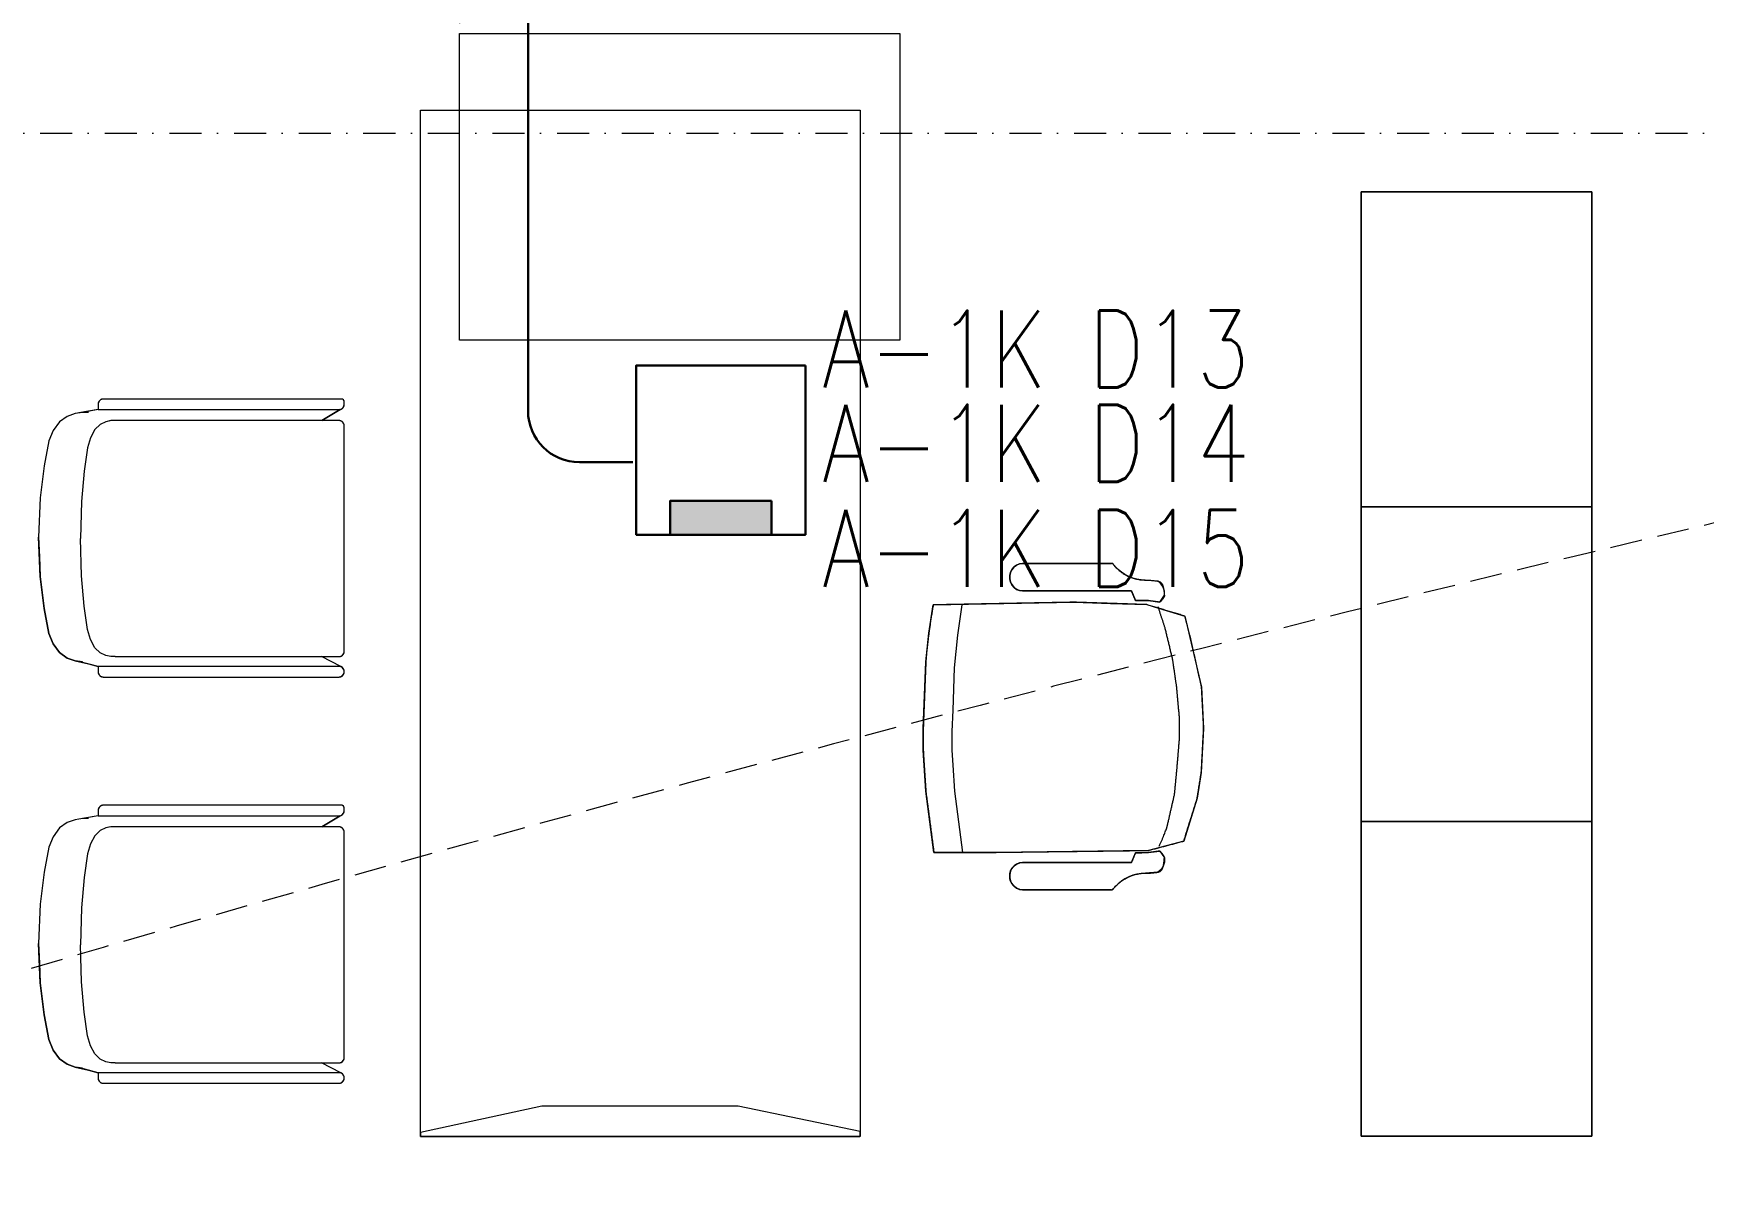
# Model space of a CAD drawing. Extents: x -2050 to 29725, y -1777 to 6820.
# Drawn here: x 8905.2 to 9230.9, y 1780.3 to 2004.4 of the extents above; entities that cross this region are included whole.
import ezdxf

# ---------------------------------------------------------------- set-up
doc = ezdxf.new("R2010")
doc.units = 0
doc.header["$LTSCALE"] = 25
doc.header["$MEASUREMENT"] = 0
for name, pattern in [('DASHDOT2', [0.5, 0.25, -0.125, 0, -0.125]), ('DOT2', [0.125, 0, -0.125]), ('HIDDEN', [0.375, 0.25, -0.125])]:
    doc.linetypes.add(name, pattern=pattern)
doc.layers.get('0').update_dxf_attribs({"color": 9, "lineweight": 9})
for name, color, linetype, lineweight in [('05', 9, 'Continuous', 9), ('20', 9, 'DOT2', 9), ('24', 9, 'DASHDOT2', 9), ('40', 9, 'Continuous', 9), ('DATA YER', 30, 'Continuous', 30), ('E-DÖŞEME (ŞAP İÇİ) PRİZ KUTUSU', 7, 'Continuous', 30), ('E-YAZI', 7, 'Continuous', 30)]:
    doc.layers.add(name, color=color, linetype=linetype, lineweight=lineweight)
doc.styles.add('E-YAZI', font='txttw.shx')

# ---------------------------------------------------------------- blocks, each defined once
blk = doc.blocks.new('Group-41-1')
for p, q in [((384804.5645, 69162.035), (384804.5645, 69161.585)), ((384805.1779, 69162.035), (384804.5645, 69162.035)), ((384805.1779, 69161.585), (384805.1779, 69162.035)), ((384804.5645, 69161.585), (384805.1779, 69161.585))]:
    blk.add_line(p, q)
at = {"flags": 128}
blk.add_lwpolyline([(384804.5645, 69162.035), (384805.1779, 69162.035), (384805.1779, 69161.585), (384804.5645, 69161.585)], close=True, dxfattribs=at)
blk = doc.blocks.new('Group-42-1')
at = {"layer": '05', "color": 7}
for p in [(-1.2267, 0), (-0.6133, 0), (0, 0)]:
    blk.add_blockref('Group-41-1', p, dxfattribs=at)
blk = doc.blocks.new('Group-32-1')
for p, q in [((384804.5516, 69159.371), (384804.573, 69159.3356)), ((384804.5731, 69159.3699), (384804.573, 69159.3694)), ((384804.573, 69159.3694), (384804.573, 69159.3689)), ((384804.573, 69159.3689), (384804.573, 69158.9239)), ((384804.5732, 69159.3709), (384804.5731, 69159.3704)), ((384804.5731, 69159.3704), (384804.5731, 69159.3699)), ((384804.5733, 69159.3713), (384804.5732, 69159.3709)), ((384804.5735, 69159.3718), (384804.5733, 69159.3713)), ((384804.5736, 69159.3723), (384804.5735, 69159.3718)), ((384804.5738, 69159.3727), (384804.5736, 69159.3723)), ((384804.574, 69159.3732), (384804.5738, 69159.3727)), ((384804.5742, 69159.3736), (384804.574, 69159.3732)), ((384804.5745, 69159.374), (384804.5742, 69159.3736)), ((384804.5747, 69159.3745), (384804.5745, 69159.374)), ((384804.575, 69159.3749), (384804.5747, 69159.3745)), ((384804.5753, 69159.3752), (384804.575, 69159.3749)), ((384804.5756, 69159.3756), (384804.5753, 69159.3752)), ((384804.576, 69159.376), (384804.5756, 69159.3756)), ((384804.5763, 69159.3763), (384804.576, 69159.376)), ((384804.5767, 69159.3766), (384804.5763, 69159.3763)), ((384804.5771, 69159.3769), (384804.5767, 69159.3766)), ((384804.5775, 69159.3772), (384804.5771, 69159.3769)), ((384804.5779, 69159.3775), (384804.5775, 69159.3772)), ((384804.5783, 69159.3777), (384804.5779, 69159.3775)), ((384804.5788, 69159.3779), (384804.5783, 69159.3777)), ((384804.5792, 69159.3781), (384804.5788, 69159.3779)), ((384804.5797, 69159.3783), (384804.5792, 69159.3781)), ((384804.5801, 69159.3785), (384804.5797, 69159.3783)), ((384804.5806, 69159.3786), (384804.5801, 69159.3785)), ((384804.5811, 69159.3787), (384804.5806, 69159.3786)), ((384804.5816, 69159.3788), (384804.5811, 69159.3787)), ((384804.5821, 69159.3789), (384804.5816, 69159.3788)), ((384804.5825, 69159.3789), (384804.5821, 69159.3789)), ((384804.583, 69159.3789), (384804.5825, 69159.3789)), ((384805.023, 69159.3789), (384804.583, 69159.3789)), ((384805.0235, 69159.3789), (384805.023, 69159.3789)), ((384805.024, 69159.3789), (384805.0235, 69159.3789)), ((384805.0245, 69159.3788), (384805.024, 69159.3789)), ((384805.0249, 69159.3787), (384805.0245, 69159.3788)), ((384805.0254, 69159.3786), (384805.0249, 69159.3787)), ((384805.0259, 69159.3785), (384805.0254, 69159.3786)), ((384805.0264, 69159.3783), (384805.0259, 69159.3785)), ((384805.0268, 69159.3781), (384805.0264, 69159.3783)), ((384805.0273, 69159.3779), (384805.0268, 69159.3781)), ((384805.0277, 69159.3777), (384805.0273, 69159.3779)), ((384805.0281, 69159.3775), (384805.0277, 69159.3777)), ((384805.0285, 69159.3772), (384805.0281, 69159.3775)), ((384805.029, 69159.3769), (384805.0285, 69159.3772)), ((384805.0293, 69159.3766), (384805.029, 69159.3769)), ((384805.0297, 69159.3763), (384805.0293, 69159.3766)), ((384805.0301, 69159.376), (384805.0297, 69159.3763)), ((384805.0304, 69159.3756), (384805.0301, 69159.376)), ((384805.0307, 69159.3752), (384805.0304, 69159.3756)), ((384805.031, 69159.3749), (384805.0307, 69159.3752)), ((384805.0313, 69159.3745), (384805.031, 69159.3749)), ((384805.0316, 69159.374), (384805.0313, 69159.3745)), ((384805.0318, 69159.3736), (384805.0316, 69159.374)), ((384805.032, 69159.3732), (384805.0318, 69159.3736)), ((384805.0322, 69159.3727), (384805.032, 69159.3732)), ((384805.0324, 69159.3723), (384805.0322, 69159.3727)), ((384805.0326, 69159.3718), (384805.0324, 69159.3723)), ((384805.0327, 69159.3713), (384805.0326, 69159.3718)), ((384805.0328, 69159.3709), (384805.0327, 69159.3713)), ((384805.0329, 69159.3704), (384805.0328, 69159.3709)), ((384805.0329, 69159.3699), (384805.0329, 69159.3704)), ((384805.033, 69159.3694), (384805.0329, 69159.3699)), ((384805.0521, 69159.3725), (384805.033, 69159.3345)), ((384805.033, 69159.3689), (384805.033, 69159.3694)), ((384805.033, 69158.9322), (384805.033, 69159.3689)), ((384805.033, 69158.9322), (384805.033, 69158.9322)), ((384804.5516, 69158.8992), (384804.558, 69158.8616)), ((384805.0524, 69158.8992), (384805.0423, 69158.8616))]:
    blk.add_line(p, q)
at = {"flags": 128}
for points in [[(384804.5309, 69158.9092), (384804.5309, 69158.9087), (384804.531, 69158.9082), (384804.531, 69158.9077), (384804.5311, 69158.9072), (384804.5312, 69158.9068), (384804.5314, 69158.9063), (384804.5315, 69158.9058), (384804.5317, 69158.9054), (384804.5319, 69158.9049), (384804.5321, 69158.9045), (384804.5324, 69158.904), (384804.5326, 69158.9036), (384804.5329, 69158.9032), (384804.5332, 69158.9028), (384804.5335, 69158.9025), (384804.5339, 69158.9021), (384804.5342, 69158.9018), (384804.5346, 69158.9015), (384804.535, 69158.9012), (384804.5354, 69158.9009), (384804.5358, 69158.9006), (384804.5362, 69158.9004), (384804.5367, 69158.9001), (384804.5371, 69158.8999), (384804.5376, 69158.8998), (384804.538, 69158.8996), (384804.5385, 69158.8995), (384804.539, 69158.8994), (384804.5395, 69158.8993), (384804.54, 69158.8992), (384804.5404, 69158.8992), (384804.5409, 69158.8992), (384804.5516, 69158.8992), (384804.5516, 69159.3689), (384804.5516, 69159.3694), (384804.5516, 69159.3699), (384804.5515, 69159.3704), (384804.5515, 69159.3709), (384804.5513, 69159.3713), (384804.5512, 69159.3718), (384804.5511, 69159.3723), (384804.5509, 69159.3727), (384804.5507, 69159.3732), (384804.5505, 69159.3736), (384804.5502, 69159.374), (384804.55, 69159.3745), (384804.5497, 69159.3749), (384804.5494, 69159.3752), (384804.5491, 69159.3756), (384804.5487, 69159.376), (384804.5484, 69159.3763), (384804.548, 69159.3766), (384804.5476, 69159.3769), (384804.5472, 69159.3772), (384804.5468, 69159.3775), (384804.5464, 69159.3777), (384804.5459, 69159.3779), (384804.5455, 69159.3781), (384804.545, 69159.3783), (384804.5445, 69159.3785), (384804.5441, 69159.3786), (384804.5436, 69159.3787), (384804.5431, 69159.3788), (384804.5426, 69159.3789), (384804.5421, 69159.3789), (384804.5416, 69159.3789), (384804.5359, 69159.3789), (384804.5357, 69159.3789), (384804.5354, 69159.3789), (384804.5352, 69159.3788), (384804.535, 69159.3788), (384804.5347, 69159.3788), (384804.5345, 69159.3787), (384804.5343, 69159.3786), (384804.534, 69159.3785), (384804.5338, 69159.3784), (384804.5336, 69159.3783), (384804.5334, 69159.3782), (384804.5332, 69159.3781), (384804.533, 69159.3779), (384804.5328, 69159.3778), (384804.5326, 69159.3776), (384804.5324, 69159.3774), (384804.5322, 69159.3773), (384804.5321, 69159.3771), (384804.5319, 69159.3769), (384804.5318, 69159.3767), (384804.5316, 69159.3765), (384804.5315, 69159.3763), (384804.5314, 69159.376), (384804.5313, 69159.3758), (384804.5312, 69159.3756), (384804.5312, 69159.3754), (384804.5311, 69159.3751), (384804.531, 69159.3749), (384804.531, 69159.3746), (384804.531, 69159.3744), (384804.5309, 69159.3741), (384804.5309, 69159.3739), (384804.5309, 69158.9092)], [(384805.0521, 69158.8992), (384805.0628, 69158.8992), (384805.0633, 69158.8992), (384805.0638, 69158.8992), (384805.0642, 69158.8993), (384805.0647, 69158.8994), (384805.0652, 69158.8995), (384805.0657, 69158.8996), (384805.0661, 69158.8998), (384805.0666, 69158.8999), (384805.0671, 69158.9001), (384805.0675, 69158.9004), (384805.0679, 69158.9006), (384805.0683, 69158.9009), (384805.0687, 69158.9012), (384805.0691, 69158.9015), (384805.0695, 69158.9018), (384805.0698, 69158.9021), (384805.0702, 69158.9025), (384805.0705, 69158.9028), (384805.0708, 69158.9032), (384805.0711, 69158.9036), (384805.0714, 69158.904), (384805.0716, 69158.9045), (384805.0718, 69158.9049), (384805.072, 69158.9054), (384805.0722, 69158.9058), (384805.0723, 69158.9063), (384805.0725, 69158.9068), (384805.0726, 69158.9072), (384805.0727, 69158.9077), (384805.0727, 69158.9082), (384805.0728, 69158.9087), (384805.0728, 69158.9092), (384805.0728, 69159.3689), (384805.0728, 69159.3694), (384805.0727, 69159.3699), (384805.0727, 69159.3704), (384805.0726, 69159.3709), (384805.0725, 69159.3713), (384805.0723, 69159.3718), (384805.0722, 69159.3723), (384805.072, 69159.3727), (384805.0718, 69159.3732), (384805.0716, 69159.3736), (384805.0714, 69159.374), (384805.0711, 69159.3745), (384805.0708, 69159.3749), (384805.0705, 69159.3752), (384805.0702, 69159.3756), (384805.0698, 69159.376), (384805.0695, 69159.3763), (384805.0691, 69159.3766), (384805.0687, 69159.3769), (384805.0683, 69159.3772), (384805.0679, 69159.3775), (384805.0675, 69159.3777), (384805.0671, 69159.3779), (384805.0666, 69159.3781), (384805.0661, 69159.3783), (384805.0657, 69159.3785), (384805.0652, 69159.3786), (384805.0647, 69159.3787), (384805.0642, 69159.3788), (384805.0638, 69159.3789), (384805.0633, 69159.3789), (384805.0628, 69159.3789), (384805.0621, 69159.3789), (384805.0616, 69159.3789), (384805.0611, 69159.3789), (384805.0606, 69159.3788), (384805.0601, 69159.3787), (384805.0596, 69159.3786), (384805.0592, 69159.3785), (384805.0587, 69159.3783), (384805.0582, 69159.3781), (384805.0578, 69159.3779), (384805.0574, 69159.3777), (384805.0569, 69159.3775), (384805.0565, 69159.3772), (384805.0561, 69159.3769), (384805.0557, 69159.3766), (384805.0554, 69159.3763), (384805.055, 69159.376), (384805.0547, 69159.3756), (384805.0543, 69159.3752), (384805.054, 69159.3749), (384805.0538, 69159.3745), (384805.0535, 69159.374), (384805.0533, 69159.3736), (384805.053, 69159.3732), (384805.0528, 69159.3727), (384805.0527, 69159.3723), (384805.0525, 69159.3718), (384805.0524, 69159.3713), (384805.0523, 69159.3709), (384805.0522, 69159.3704), (384805.0521, 69159.3699), (384805.0521, 69159.3694), (384805.0521, 69159.3689), (384805.0521, 69158.8992)]]:
    blk.add_lwpolyline(points, close=True, dxfattribs=at)
for points in [[(384804.5309, 69158.9092, 0.414214), (384804.5409, 69158.8992), (384804.5516, 69158.8992), (384804.5516, 69159.3689, 0.414214), (384804.5416, 69159.3789), (384804.5359, 69159.3789, 0.414214), (384804.5309, 69159.3739)], [(384805.0521, 69158.8992), (384805.0628, 69158.8992, 0.414214), (384805.0728, 69158.9092), (384805.0728, 69159.3689, 0.414214), (384805.0628, 69159.3789), (384805.0621, 69159.3789, 0.414214), (384805.0521, 69159.3689)]]:
    blk.add_lwpolyline(points, format="xyb", close=True, dxfattribs=at)
blk.add_lwpolyline([(384805.033, 69158.9322), (384805.033, 69159.3689, 0.414214), (384805.023, 69159.3789), (384804.583, 69159.3789, 0.414214), (384804.573, 69159.3689), (384804.573, 69158.9239), (384804.5738, 69158.9202)], format="xyb", dxfattribs=at)
for points in [[(384804.573, 69158.9322), (384804.573, 69158.9239), (384804.5752, 69158.9142), (384804.5804, 69158.903), (384804.5903, 69158.8926), (384804.6064, 69158.8839), (384804.6258, 69158.8783), (384804.6716, 69158.8721), (384804.7307, 69158.8665), (384804.803, 69158.8644)], [(384805.033, 69158.9322), (384805.033, 69158.9239), (384805.0308, 69158.9142), (384805.0256, 69158.903), (384805.0157, 69158.8926), (384804.9996, 69158.8839), (384804.9803, 69158.8783), (384804.9344, 69158.8721), (384804.8753, 69158.8665), (384804.803, 69158.8644)], [(384804.5569, 69158.8806), (384804.5569, 69158.8686), (384804.5592, 69158.8546), (384804.5647, 69158.8386), (384804.5752, 69158.8236), (384804.5922, 69158.8111), (384804.6127, 69158.8031), (384804.6612, 69158.7941), (384804.7237, 69158.7861), (384804.8002, 69158.7831)], [(384805.0434, 69158.8658), (384805.0434, 69158.8686), (384805.0412, 69158.8546), (384805.0357, 69158.8386), (384805.0252, 69158.8236), (384805.0082, 69158.8111), (384804.9877, 69158.8031), (384804.9392, 69158.7941), (384804.8767, 69158.7861), (384804.8002, 69158.7831)]]:
    blk.add_lwpolyline(points, dxfattribs=at)
at = {"layer": '40'}
blk.add_lwpolyline([(384805.023, 69159.3789), (384804.583, 69159.3789, 0.414214), (384804.573, 69159.3689), (384804.573, 69159.3366), (384804.573, 69159.3356), (384804.5516, 69159.371), (384804.551, 69159.3725, 0.309775), (384804.5416, 69159.3789), (384804.5359, 69159.3789, 0.413784), (384804.5309, 69159.3739), (384804.5309, 69158.9092, 0.414214), (384804.5409, 69158.8992), (384804.5516, 69158.8992), (384804.5569, 69158.8686), (384804.5592, 69158.8546), (384804.5647, 69158.8386), (384804.5752, 69158.8236), (384804.5922, 69158.8111), (384804.6127, 69158.8031), (384804.6612, 69158.7941), (384804.7237, 69158.7861), (384804.8002, 69158.7831), (384804.8384, 69158.7846), (384804.8767, 69158.7861), (384804.9392, 69158.7941), (384804.9877, 69158.8031), (384805.0082, 69158.8111), (384805.0252, 69158.8236), (384805.0357, 69158.8386), (384805.0412, 69158.8546), (384805.0473, 69158.8804), (384805.0524, 69158.8992), (384805.0628, 69158.8992, 0.414214), (384805.0728, 69158.9092), (384805.0728, 69159.3689, 0.781144), (384805.0521, 69159.3725), (384805.033, 69159.3345), (384805.033, 69159.3689, 0.407263), (384805.0232, 69159.3789)], format="xyb", close=True, dxfattribs=at)
blk = doc.blocks.new('Group-258-1')
at = {"linetype": 'Continuous'}
for p, q in [((384800.0983, 69164.505), (384800.0936, 69164.5084)), ((384800.71, 69164.505), (384800.7146, 69164.5084)), ((384800.2257, 69164.3995), (384800.1668, 69164.4084)), ((384800.2892, 69164.3936), (384800.2257, 69164.3995)), ((384800.3717, 69164.3904), (384800.2892, 69164.3936)), ((384800.4137, 69164.389), (384800.3717, 69164.3904)), ((384800.4502, 69164.389), (384800.4137, 69164.389)), ((384800.4792, 69164.3908), (384800.4502, 69164.389)), ((384800.5299, 69164.394), (384800.4792, 69164.3908)), ((384800.5895, 69164.4019), (384800.5299, 69164.394)), ((384800.6491, 69164.4097), (384800.5895, 69164.4019))]:
    blk.add_line(p, q, dxfattribs=at)
at = {"linetype": 'Continuous', "flags": 128}
for points in [[(384800.0862, 69164.6997), (384800.0862, 69164.6409), (384800.0862, 69164.6409)], [(384800.722, 69164.6997), (384800.722, 69164.6409), (384800.722, 69164.6409)], [(384800.0862, 69164.6409), (384800.0862, 69164.5259), (384800.0862, 69164.6409)], [(384800.1395, 69164.5259), (384800.1395, 69164.6409), (384800.1395, 69164.6409)], [(384800.6687, 69164.5259), (384800.6687, 69164.6409), (384800.6687, 69164.6409)], [(384800.722, 69164.6409), (384800.722, 69164.5259), (384800.722, 69164.6409)], [(384800.0862, 69164.5259), (384800.0862, 69164.5259), (384800.087, 69164.52)], [(384800.0862, 69164.5259), (384800.087, 69164.52), (384800.087, 69164.52)], [(384800.087, 69164.52), (384800.087, 69164.52), (384800.0892, 69164.5143)], [(384800.087, 69164.52), (384800.0892, 69164.5143), (384800.0892, 69164.5143)], [(384800.0892, 69164.5143), (384800.0892, 69164.5143), (384800.0929, 69164.5094)], [(384800.0892, 69164.5143), (384800.0936, 69164.5084), (384800.0929, 69164.5094)], [(384800.1328, 69164.5094), (384800.1328, 69164.5094), (384800.1365, 69164.5143)], [(384800.1328, 69164.5094), (384800.1365, 69164.5143), (384800.1365, 69164.5143)], [(384800.1365, 69164.5143), (384800.1365, 69164.5143), (384800.1387, 69164.52)], [(384800.1365, 69164.5143), (384800.1387, 69164.52), (384800.1387, 69164.52)], [(384800.1387, 69164.52), (384800.1387, 69164.52), (384800.1395, 69164.5259)], [(384800.1387, 69164.52), (384800.1395, 69164.5259), (384800.1395, 69164.5259)], [(384800.6695, 69164.52), (384800.6695, 69164.52), (384800.6687, 69164.5259)], [(384800.6695, 69164.52), (384800.6687, 69164.5259), (384800.6687, 69164.5259)], [(384800.6718, 69164.5143), (384800.6718, 69164.5143), (384800.6695, 69164.52)], [(384800.6718, 69164.5143), (384800.6695, 69164.52), (384800.6695, 69164.52)], [(384800.6754, 69164.5094), (384800.6754, 69164.5094), (384800.6718, 69164.5143)], [(384800.6754, 69164.5094), (384800.6718, 69164.5143), (384800.6718, 69164.5143)], [(384800.719, 69164.5143), (384800.7146, 69164.5084), (384800.7153, 69164.5094)], [(384800.719, 69164.5143), (384800.719, 69164.5143), (384800.7153, 69164.5094)], [(384800.7213, 69164.52), (384800.7213, 69164.52), (384800.719, 69164.5143)], [(384800.7213, 69164.52), (384800.719, 69164.5143), (384800.719, 69164.5143)], [(384800.722, 69164.5259), (384800.722, 69164.5259), (384800.7213, 69164.52)], [(384800.722, 69164.5259), (384800.7213, 69164.52), (384800.7213, 69164.52)], [(384800.0977, 69164.5054), (384800.0977, 69164.5054), (384800.1034, 69164.5026)], [(384800.0977, 69164.5054), (384800.1034, 69164.5026), (384800.1034, 69164.5026)], [(384800.1034, 69164.5026), (384800.1034, 69164.5026), (384800.1096, 69164.5011)], [(384800.1034, 69164.5026), (384800.1096, 69164.5011), (384800.1096, 69164.5011)], [(384800.1096, 69164.5011), (384800.1096, 69164.5011), (384800.1161, 69164.5011)], [(384800.1096, 69164.5011), (384800.1161, 69164.5011), (384800.1161, 69164.5011)], [(384800.1161, 69164.5011), (384800.1161, 69164.5011), (384800.1223, 69164.5026)], [(384800.1161, 69164.5011), (384800.1223, 69164.5026), (384800.1223, 69164.5026)], [(384800.1223, 69164.5026), (384800.1223, 69164.5026), (384800.128, 69164.5054)], [(384800.1223, 69164.5026), (384800.128, 69164.5054), (384800.128, 69164.5054)], [(384800.128, 69164.5054), (384800.128, 69164.5054), (384800.1328, 69164.5094)], [(384800.128, 69164.5054), (384800.1328, 69164.5094), (384800.1328, 69164.5094)], [(384800.6802, 69164.5054), (384800.6802, 69164.5054), (384800.6754, 69164.5094)], [(384800.6802, 69164.5054), (384800.6754, 69164.5094), (384800.6754, 69164.5094)], [(384800.6859, 69164.5026), (384800.6859, 69164.5026), (384800.6802, 69164.5054)], [(384800.6859, 69164.5026), (384800.6802, 69164.5054), (384800.6802, 69164.5054)], [(384800.6922, 69164.5011), (384800.6922, 69164.5011), (384800.6859, 69164.5026)], [(384800.6922, 69164.5011), (384800.6859, 69164.5026), (384800.6859, 69164.5026)], [(384800.6986, 69164.5011), (384800.6986, 69164.5011), (384800.6922, 69164.5011)], [(384800.6986, 69164.5011), (384800.6922, 69164.5011), (384800.6922, 69164.5011)], [(384800.7048, 69164.5026), (384800.7048, 69164.5026), (384800.6986, 69164.5011)], [(384800.7048, 69164.5026), (384800.6986, 69164.5011), (384800.6986, 69164.5011)], [(384800.7105, 69164.5054), (384800.7105, 69164.5054), (384800.7048, 69164.5026)], [(384800.7105, 69164.5054), (384800.7048, 69164.5026), (384800.7048, 69164.5026)]]:
    blk.add_lwpolyline(points, close=True, dxfattribs=at)
at = {"linetype": 'Continuous'}
for points in [[(384800.3272, 69164.8751), (384800.2792, 69164.8644), (384800.2312, 69164.8536)], [(384800.4074, 69164.8792), (384800.3673, 69164.8772), (384800.3272, 69164.8751)], [(384800.4932, 69164.8746), (384800.4503, 69164.8769), (384800.4074, 69164.8792)], [(384800.5432, 69164.8666), (384800.5182, 69164.8706), (384800.4932, 69164.8746)], [(384800.1886, 69164.8426), (384800.1775, 69164.8055), (384800.1663, 69164.7685)], [(384800.2312, 69164.8536), (384800.2099, 69164.8481), (384800.1886, 69164.8426)], [(384800.6271, 69164.8405), (384800.5851, 69164.8535), (384800.5432, 69164.8666)], [(384800.6454, 69164.7717), (384800.6363, 69164.8061), (384800.6271, 69164.8405)], [(384800.2746, 69164.8191), (384800.2429, 69164.8115), (384800.2113, 69164.8039)], [(384800.3252, 69164.8264), (384800.2999, 69164.8227), (384800.2746, 69164.8191)], [(384800.3841, 69164.8318), (384800.3546, 69164.8291), (384800.3252, 69164.8264)], [(384800.4307, 69164.8318), (384800.4074, 69164.8318), (384800.3841, 69164.8318)], [(384800.4872, 69164.8271), (384800.4589, 69164.8295), (384800.4307, 69164.8318)], [(384800.5356, 69164.8225), (384800.5114, 69164.8248), (384800.4872, 69164.8271)], [(384800.5919, 69164.8096), (384800.5638, 69164.8161), (384800.5356, 69164.8225)], [(384800.637, 69164.7924), (384800.6046, 69164.8075), (384800.5919, 69164.8096)], [(384800.1182, 69164.7571), (384800.1184, 69164.788), (384800.1261, 69164.8013), (384800.1481, 69164.8026)], [(384800.1481, 69164.8026), (384800.1523, 69164.8031), (384800.1616, 69164.7937)], [(384800.1616, 69164.7937), (384800.1601, 69164.7826), (384800.1585, 69164.7715)], [(384800.2113, 69164.8039), (384800.1911, 69164.7972), (384800.1708, 69164.7905)], [(384800.6491, 69164.4746), (384800.6472, 69164.6232), (384800.6454, 69164.7717)], [(384800.6601, 69164.8026), (384800.656, 69164.8031), (384800.6466, 69164.7937)], [(384800.6466, 69164.7937), (384800.6482, 69164.7826), (384800.6497, 69164.7715)], [(384800.69, 69164.7571), (384800.6898, 69164.788), (384800.6822, 69164.8013), (384800.6601, 69164.8026)], [(384800.0854, 69164.7011), (384800.1126, 69164.7212), (384800.1182, 69164.7571)], [(384800.158, 69164.7461), (384800.1488, 69164.7423), (384800.1395, 69164.7385)], [(384800.1585, 69164.7715), (384800.1583, 69164.7588), (384800.158, 69164.7461)], [(384800.1663, 69164.7685), (384800.1639, 69164.6975), (384800.1616, 69164.6266)], [(384800.6497, 69164.7715), (384800.65, 69164.7588), (384800.6502, 69164.7461)], [(384800.6502, 69164.7461), (384800.6595, 69164.7423), (384800.6687, 69164.7385)], [(384800.7229, 69164.7011), (384800.6957, 69164.7212), (384800.69, 69164.7571)], [(384800.1395, 69164.7385), (384800.1395, 69164.6897), (384800.1395, 69164.6409)], [(384800.6687, 69164.7385), (384800.6687, 69164.6897), (384800.6687, 69164.6409)], [(384800.1616, 69164.6266), (384800.1642, 69164.4892), (384800.1668, 69164.3518)], [(384800.6491, 69164.3531), (384800.6491, 69164.4138), (384800.6491, 69164.4746)], [(384800.1668, 69164.3518), (384800.2302, 69164.3409), (384800.278, 69164.3374)], [(384800.5299, 69164.3374), (384800.5895, 69164.3452), (384800.6491, 69164.3531)], [(384800.278, 69164.3374), (384800.3427, 69164.3349), (384800.4074, 69164.3324)], [(384800.4074, 69164.3324), (384800.4288, 69164.3324), (384800.4502, 69164.3324)], [(384800.4502, 69164.3324), (384800.4901, 69164.3349), (384800.5299, 69164.3374)]]:
    blk.add_open_spline(points, degree=2, dxfattribs=at)
at = {"layer": '40'}
blk.add_lwpolyline([(384800.6491, 69164.3531), (384800.5895, 69164.3452), (384800.5299, 69164.3374), (384800.4502, 69164.3324), (384800.4074, 69164.3324), (384800.3427, 69164.3349), (384800.278, 69164.3374), (384800.2222, 69164.3433), (384800.1668, 69164.3518), (384800.1642, 69164.4892), (384800.1616, 69164.6266), (384800.1639, 69164.6975), (384800.1663, 69164.7685), (384800.1732, 69164.7913), (384800.1886, 69164.8426), (384800.3272, 69164.8751), (384800.4074, 69164.8792), (384800.4932, 69164.8746), (384800.5432, 69164.8666), (384800.6271, 69164.8405), (384800.6454, 69164.7717), (384800.6472, 69164.6232), (384800.6491, 69164.4746), (384800.6491, 69164.4097)], close=True, dxfattribs=at)
for points in [[(384800.1395, 69164.7385), (384800.158, 69164.7461), (384800.1583, 69164.7588), (384800.1585, 69164.7715), (384800.1616, 69164.7937), (384800.1481, 69164.8026, 0.293897), (384800.1206, 69164.7899), (384800.1182, 69164.7571, -0.205), (384800.0854, 69164.7011), (384800.0862, 69164.6997), (384800.0862, 69164.5259, 0.937941), (384800.1395, 69164.5259)], [(384800.6687, 69164.7385), (384800.6502, 69164.7461), (384800.65, 69164.7588), (384800.6497, 69164.7715), (384800.6466, 69164.7937), (384800.6601, 69164.8026, -0.293897), (384800.6877, 69164.7899), (384800.69, 69164.7571, 0.205), (384800.7229, 69164.7011), (384800.722, 69164.6997), (384800.722, 69164.5259, -0.937941), (384800.6687, 69164.5259)]]:
    blk.add_lwpolyline(points, format="xyb", close=True, dxfattribs=at)
blk = doc.blocks.new('p-ma-audi')
for p, q in [((-7.57, 155.19), (-7.57, 200)), ((-85.7, 155.19), (-7.57, 155.19))]:
    blk.add_line(p, q)
at = {"flags": 128}
for points in [[(-7.57, 200), (-7.57, 214.96), (-93.45, 214.96), (-93.45, 155.19), (-85.7, 155.19)], [(-85.7, 0.04), (-85.7, 0.94), (-61.93, 5.88), (-23.62, 5.88), (0, 0.73), (0, 0), (-85.67, 0)]]:
    blk.add_lwpolyline(points, dxfattribs=at)
for points in [[(-85.7, 200), (-85.7, 0), (0, 0), (0, 200), (-85.7, 200)], [(-85.7, 200), (-85.7, 0), (0, 0), (0, 200)]]:
    blk.add_lwpolyline(points, close=True, dxfattribs=at)
blk = doc.blocks.new('p-dot-masa')
for p, q in [((-220.81, 155.14), (-220.81, 199.94)), ((0, 184), (-45, 184)), ((-45, 184), (-45, 122.67)), ((0, 122.67), (0, 184)), ((-142.68, 155.14), (-220.81, 155.14)), ((-291.26, 141.58), (-295.03, 140.95)), ((-244.08, 141.58), (-247.63, 139.44)), ((-244.29, 139.44), (-288.79, 139.44)), ((-244.24, 139.44), (-244.29, 139.44)), ((-244.19, 139.44), (-244.24, 139.44)), ((-244.15, 139.43), (-244.19, 139.44)), ((-244.1, 139.42), (-244.15, 139.43)), ((-244.05, 139.41), (-244.1, 139.42)), ((-244, 139.4), (-244.05, 139.41)), ((-243.96, 139.39), (-244, 139.4)), ((-243.91, 139.37), (-243.96, 139.39)), ((-243.86, 139.35), (-243.91, 139.37)), ((-243.82, 139.33), (-243.86, 139.35)), ((-243.78, 139.3), (-243.82, 139.33)), ((-243.74, 139.28), (-243.78, 139.3)), ((-243.7, 139.25), (-243.74, 139.28)), ((-243.66, 139.22), (-243.7, 139.25)), ((-243.62, 139.18), (-243.66, 139.22)), ((-243.58, 139.15), (-243.62, 139.18)), ((-243.55, 139.12), (-243.58, 139.15)), ((-243.52, 139.08), (-243.55, 139.12)), ((-243.49, 139.04), (-243.52, 139.08)), ((-243.46, 139), (-243.49, 139.04)), ((-243.43, 138.96), (-243.46, 139)), ((-243.41, 138.92), (-243.43, 138.96)), ((-243.39, 138.87), (-243.41, 138.92)), ((-243.37, 138.83), (-243.39, 138.87)), ((-243.35, 138.78), (-243.37, 138.83)), ((-243.34, 138.73), (-243.35, 138.78)), ((-243.32, 138.69), (-243.34, 138.73)), ((-243.31, 138.64), (-243.32, 138.69)), ((-243.3, 138.59), (-243.31, 138.64)), ((-243.3, 138.54), (-243.3, 138.59)), ((-243.29, 138.49), (-243.3, 138.54)), ((-243.29, 138.44), (-243.29, 138.49)), ((-243.29, 94.45), (-243.29, 138.44)), ((0, 122.67), (-45, 122.67)), ((-45, 122.67), (-45, 61.33)), ((-45, 122.67), (0, 122.67)), ((0, 61.33), (0, 122.67)), ((-291.26, 91.51), (-295.03, 92.52)), ((-287.96, 93.45), (-244.29, 93.45)), ((-287.96, 93.45), (-287.96, 93.45)), ((-243.94, 91.54), (-247.74, 93.45)), ((-244.29, 93.45), (-244.24, 93.45)), ((-244.24, 93.45), (-244.19, 93.45)), ((-244.19, 93.45), (-244.15, 93.46)), ((-244.15, 93.46), (-244.1, 93.47)), ((-244.1, 93.47), (-244.05, 93.48)), ((-244.05, 93.48), (-244, 93.49)), ((-244, 93.49), (-243.96, 93.51)), ((-243.96, 93.51), (-243.91, 93.52)), ((-243.91, 93.52), (-243.86, 93.54)), ((-243.86, 93.54), (-243.82, 93.57)), ((-243.82, 93.57), (-243.78, 93.59)), ((-243.78, 93.59), (-243.74, 93.62)), ((-243.74, 93.62), (-243.7, 93.64)), ((-243.7, 93.64), (-243.66, 93.68)), ((-243.66, 93.68), (-243.62, 93.71)), ((-243.62, 93.71), (-243.58, 93.74)), ((-243.58, 93.74), (-243.55, 93.78)), ((-243.55, 93.78), (-243.52, 93.81)), ((-243.52, 93.81), (-243.49, 93.85)), ((-243.49, 93.85), (-243.46, 93.89)), ((-243.46, 93.89), (-243.43, 93.93)), ((-243.43, 93.93), (-243.41, 93.98)), ((-243.41, 93.98), (-243.39, 94.02)), ((-243.39, 94.02), (-243.37, 94.07)), ((-243.37, 94.07), (-243.35, 94.11)), ((-243.35, 94.11), (-243.34, 94.16)), ((-243.34, 94.16), (-243.32, 94.21)), ((-243.32, 94.21), (-243.31, 94.25)), ((-243.31, 94.25), (-243.3, 94.3)), ((-243.3, 94.35), (-243.29, 94.4)), ((-243.3, 94.3), (-243.3, 94.35)), ((-243.29, 94.4), (-243.29, 94.45)), ((-291.26, 62.4), (-295.03, 61.77)), ((-244.08, 62.4), (-247.63, 60.26)), ((-244.29, 60.26), (-288.79, 60.26)), ((-244.24, 60.26), (-244.29, 60.26)), ((-244.19, 60.26), (-244.24, 60.26)), ((-244.15, 60.25), (-244.19, 60.26)), ((-244.1, 60.25), (-244.15, 60.25)), ((-244.05, 60.23), (-244.1, 60.25)), ((-244, 60.22), (-244.05, 60.23)), ((-243.96, 60.21), (-244, 60.22)), ((-243.91, 60.19), (-243.96, 60.21)), ((-243.86, 60.17), (-243.91, 60.19)), ((-243.82, 60.15), (-243.86, 60.17)), ((-243.78, 60.12), (-243.82, 60.15)), ((-243.74, 60.1), (-243.78, 60.12)), ((-243.7, 60.07), (-243.74, 60.1)), ((-243.66, 60.04), (-243.7, 60.07)), ((-243.62, 60.01), (-243.66, 60.04)), ((-243.58, 59.97), (-243.62, 60.01)), ((-243.55, 59.94), (-243.58, 59.97)), ((-243.52, 59.9), (-243.55, 59.94)), ((-243.49, 59.86), (-243.52, 59.9)), ((-243.46, 59.82), (-243.49, 59.86)), ((-243.43, 59.78), (-243.46, 59.82)), ((-243.41, 59.74), (-243.43, 59.78)), ((-243.39, 59.69), (-243.41, 59.74)), ((-243.37, 59.65), (-243.39, 59.69)), ((-243.35, 59.6), (-243.37, 59.65)), ((-243.34, 59.55), (-243.35, 59.6)), ((-243.32, 59.51), (-243.34, 59.55)), ((-243.31, 59.46), (-243.32, 59.51)), ((-243.3, 59.41), (-243.31, 59.46)), ((-243.3, 59.36), (-243.3, 59.41)), ((-243.29, 59.31), (-243.3, 59.36)), ((-243.29, 59.26), (-243.29, 59.31)), ((-243.29, 15.27), (-243.29, 59.26)), ((-45, 61.33), (0, 61.33)), ((0, 61.33), (-45, 61.33)), ((-45, 61.33), (-45, 0)), ((0, 0), (0, 61.33)), ((-291.26, 12.33), (-295.03, 13.34)), ((-287.96, 14.27), (-244.29, 14.27)), ((-287.96, 14.27), (-287.96, 14.27)), ((-243.94, 12.36), (-247.74, 14.27)), ((-244.29, 14.27), (-244.24, 14.27)), ((-244.24, 14.27), (-244.19, 14.27)), ((-244.19, 14.27), (-244.15, 14.28)), ((-244.15, 14.28), (-244.1, 14.29)), ((-244.1, 14.29), (-244.05, 14.3)), ((-244.05, 14.3), (-244, 14.31)), ((-244, 14.31), (-243.96, 14.33)), ((-243.96, 14.33), (-243.91, 14.34)), ((-243.91, 14.34), (-243.86, 14.36)), ((-243.86, 14.36), (-243.82, 14.39)), ((-243.82, 14.39), (-243.78, 14.41)), ((-243.78, 14.41), (-243.74, 14.44)), ((-243.74, 14.44), (-243.7, 14.47)), ((-243.7, 14.47), (-243.66, 14.5)), ((-243.66, 14.5), (-243.62, 14.53)), ((-243.62, 14.53), (-243.58, 14.56)), ((-243.58, 14.56), (-243.55, 14.6)), ((-243.55, 14.6), (-243.52, 14.63)), ((-243.52, 14.63), (-243.49, 14.67)), ((-243.49, 14.67), (-243.46, 14.71)), ((-243.46, 14.71), (-243.43, 14.75)), ((-243.43, 14.75), (-243.41, 14.8)), ((-243.41, 14.8), (-243.39, 14.84)), ((-243.39, 14.84), (-243.37, 14.89)), ((-243.37, 14.89), (-243.35, 14.93)), ((-243.35, 14.93), (-243.34, 14.98)), ((-243.34, 14.98), (-243.32, 15.03)), ((-243.32, 15.03), (-243.31, 15.07)), ((-243.31, 15.07), (-243.3, 15.12)), ((-243.3, 15.17), (-243.29, 15.22)), ((-243.3, 15.12), (-243.3, 15.17)), ((-243.29, 15.22), (-243.29, 15.27)), ((-45, 0), (0, 0))]:
    blk.add_line(p, q)
at = {"linetype": 'Continuous'}
for p, q in [((-113.1, 110.38), (-112.76, 110.85)), ((-123.65, 97.64), (-122.76, 103.53)), ((-124.24, 91.29), (-123.65, 97.64)), ((-124.56, 83.04), (-124.24, 91.29)), ((-124.7, 78.84), (-124.56, 83.04)), ((-124.7, 75.19), (-124.7, 78.84)), ((-124.52, 72.29), (-124.7, 75.19)), ((-124.2, 67.21), (-124.52, 72.29)), ((-123.41, 61.26), (-124.2, 67.21)), ((-122.63, 55.3), (-123.41, 61.26)), ((-113.1, 49.21), (-112.76, 48.74))]:
    blk.add_line(p, q, dxfattribs=at)
at = {"flags": 128}
for points in [[(-220.81, 199.94), (-220.81, 214.91), (-134.93, 214.91), (-134.93, 155.14), (-142.68, 155.14)], [(-293.13, 141.06), (-294.33, 141.06), (-295.73, 140.83), (-297.33, 140.28), (-298.83, 139.23), (-300.08, 137.53), (-300.88, 135.48), (-301.77, 130.63), (-302.58, 124.38), (-302.88, 116.73)], [(-287.96, 139.44), (-288.79, 139.44), (-289.77, 139.23), (-290.88, 138.71), (-291.92, 137.72), (-292.79, 136.11), (-293.35, 134.17), (-293.97, 129.59), (-294.53, 123.68), (-294.74, 116.45)], [(-294.6, 92.4), (-294.33, 92.4), (-295.73, 92.63), (-297.33, 93.18), (-298.83, 94.23), (-300.08, 95.93), (-300.88, 97.98), (-301.77, 102.83), (-302.58, 109.08), (-302.88, 116.73)], [(-287.96, 93.45), (-288.79, 93.45), (-289.77, 93.66), (-290.88, 94.18), (-291.92, 95.18), (-292.79, 96.78), (-293.35, 98.72), (-293.97, 103.31), (-294.53, 109.21), (-294.74, 116.45)], [(-293.13, 61.88), (-294.33, 61.88), (-295.73, 61.65), (-297.33, 61.1), (-298.83, 60.05), (-300.08, 58.35), (-300.88, 56.3), (-301.77, 51.45), (-302.58, 45.2), (-302.88, 37.55)], [(-287.96, 60.26), (-288.79, 60.26), (-289.77, 60.05), (-290.88, 59.53), (-291.92, 58.54), (-292.79, 56.93), (-293.35, 54.99), (-293.97, 50.41), (-294.53, 44.5), (-294.74, 37.27)], [(-294.6, 13.22), (-294.33, 13.22), (-295.73, 13.45), (-297.33, 14), (-298.83, 15.05), (-300.08, 16.75), (-300.88, 18.8), (-301.77, 23.65), (-302.58, 29.9), (-302.88, 37.55)], [(-287.96, 14.27), (-288.79, 14.27), (-289.77, 14.48), (-290.88, 15), (-291.92, 16), (-292.79, 17.6), (-293.35, 19.54), (-293.97, 24.13), (-294.53, 30.03), (-294.74, 37.27)], [(-142.68, -0.01), (-142.68, 0.89), (-166.45, 5.83), (-204.77, 5.83), (-228.38, 0.68), (-228.38, -0.05), (-142.72, -0.05)]]:
    blk.add_lwpolyline(points, dxfattribs=at)
for points in [[(-142.68, 199.94), (-142.68, -0.06), (-228.38, -0.06), (-228.38, 199.94), (-142.68, 199.94)], [(-142.68, 199.94), (-142.68, -0.06), (-228.38, -0.06), (-228.38, 199.94)], [(0, 184), (0, 122.67), (-45, 122.67), (-45, 184)], [(-290.26, 143.65), (-290.31, 143.65), (-290.36, 143.65), (-290.41, 143.64), (-290.46, 143.63), (-290.51, 143.62), (-290.55, 143.61), (-290.6, 143.6), (-290.65, 143.58), (-290.69, 143.56), (-290.74, 143.54), (-290.78, 143.51), (-290.82, 143.49), (-290.86, 143.46), (-290.9, 143.43), (-290.94, 143.39), (-290.97, 143.36), (-291.01, 143.33), (-291.04, 143.29), (-291.07, 143.25), (-291.1, 143.21), (-291.12, 143.17), (-291.15, 143.13), (-291.17, 143.08), (-291.19, 143.04), (-291.21, 142.99), (-291.22, 142.94), (-291.23, 142.9), (-291.24, 142.85), (-291.25, 142.8), (-291.26, 142.75), (-291.26, 142.7), (-291.26, 142.65), (-291.26, 141.58), (-244.29, 141.58), (-244.24, 141.58), (-244.19, 141.59), (-244.15, 141.59), (-244.1, 141.6), (-244.05, 141.61), (-244, 141.63), (-243.96, 141.64), (-243.91, 141.66), (-243.86, 141.68), (-243.82, 141.7), (-243.78, 141.73), (-243.74, 141.75), (-243.7, 141.78), (-243.66, 141.81), (-243.62, 141.84), (-243.58, 141.88), (-243.55, 141.91), (-243.52, 141.95), (-243.49, 141.99), (-243.46, 142.03), (-243.43, 142.07), (-243.41, 142.11), (-243.39, 142.16), (-243.37, 142.2), (-243.35, 142.25), (-243.34, 142.29), (-243.32, 142.34), (-243.31, 142.39), (-243.3, 142.44), (-243.3, 142.48), (-243.29, 142.53), (-243.29, 142.58), (-243.29, 143.15), (-243.29, 143.18), (-243.29, 143.2), (-243.3, 143.23), (-243.3, 143.25), (-243.31, 143.28), (-243.31, 143.3), (-243.32, 143.32), (-243.33, 143.35), (-243.34, 143.37), (-243.35, 143.39), (-243.36, 143.41), (-243.38, 143.43), (-243.39, 143.45), (-243.41, 143.47), (-243.42, 143.49), (-243.44, 143.51), (-243.46, 143.52), (-243.47, 143.54), (-243.49, 143.56), (-243.51, 143.57), (-243.54, 143.58), (-243.56, 143.59), (-243.58, 143.61), (-243.6, 143.62), (-243.62, 143.62), (-243.65, 143.63), (-243.67, 143.64), (-243.69, 143.64), (-243.72, 143.65), (-243.74, 143.65), (-243.77, 143.65), (-243.79, 143.65), (-290.26, 143.65)], [(0, 122.67), (0, 61.33), (-45, 61.33), (-45, 122.67)], [(-291.26, 91.54), (-291.26, 90.47), (-291.26, 90.42), (-291.26, 90.37), (-291.25, 90.32), (-291.24, 90.27), (-291.23, 90.23), (-291.22, 90.18), (-291.21, 90.13), (-291.19, 90.09), (-291.17, 90.04), (-291.15, 90), (-291.12, 89.96), (-291.1, 89.91), (-291.07, 89.87), (-291.04, 89.84), (-291.01, 89.8), (-290.97, 89.76), (-290.94, 89.73), (-290.9, 89.7), (-290.86, 89.67), (-290.82, 89.64), (-290.78, 89.61), (-290.74, 89.59), (-290.69, 89.57), (-290.65, 89.55), (-290.6, 89.53), (-290.55, 89.51), (-290.51, 89.5), (-290.46, 89.49), (-290.41, 89.48), (-290.36, 89.47), (-290.31, 89.47), (-290.26, 89.47), (-244.29, 89.47), (-244.24, 89.47), (-244.19, 89.47), (-244.15, 89.48), (-244.1, 89.49), (-244.05, 89.5), (-244, 89.51), (-243.96, 89.53), (-243.91, 89.55), (-243.86, 89.57), (-243.82, 89.59), (-243.78, 89.61), (-243.74, 89.64), (-243.7, 89.67), (-243.66, 89.7), (-243.62, 89.73), (-243.58, 89.76), (-243.55, 89.8), (-243.52, 89.84), (-243.49, 89.87), (-243.46, 89.91), (-243.43, 89.96), (-243.41, 90), (-243.39, 90.04), (-243.37, 90.09), (-243.35, 90.13), (-243.34, 90.18), (-243.32, 90.23), (-243.31, 90.27), (-243.3, 90.32), (-243.3, 90.37), (-243.29, 90.42), (-243.29, 90.47), (-243.29, 90.54), (-243.29, 90.59), (-243.3, 90.64), (-243.3, 90.69), (-243.31, 90.74), (-243.32, 90.78), (-243.34, 90.83), (-243.35, 90.88), (-243.37, 90.92), (-243.39, 90.97), (-243.41, 91.01), (-243.43, 91.05), (-243.46, 91.1), (-243.49, 91.14), (-243.52, 91.17), (-243.55, 91.21), (-243.58, 91.25), (-243.62, 91.28), (-243.66, 91.31), (-243.7, 91.34), (-243.74, 91.37), (-243.78, 91.4), (-243.82, 91.42), (-243.86, 91.44), (-243.91, 91.46), (-243.96, 91.48), (-244, 91.5), (-244.05, 91.51), (-244.1, 91.52), (-244.15, 91.53), (-244.19, 91.54), (-244.24, 91.54), (-244.29, 91.54), (-291.26, 91.54)], [(-290.26, 64.47), (-290.31, 64.47), (-290.36, 64.47), (-290.41, 64.46), (-290.46, 64.45), (-290.51, 64.44), (-290.55, 64.43), (-290.6, 64.42), (-290.65, 64.4), (-290.69, 64.38), (-290.74, 64.36), (-290.78, 64.33), (-290.82, 64.31), (-290.86, 64.28), (-290.9, 64.25), (-290.94, 64.21), (-290.97, 64.18), (-291.01, 64.15), (-291.04, 64.11), (-291.07, 64.07), (-291.1, 64.03), (-291.12, 63.99), (-291.15, 63.95), (-291.17, 63.9), (-291.19, 63.86), (-291.21, 63.81), (-291.22, 63.76), (-291.23, 63.72), (-291.24, 63.67), (-291.25, 63.62), (-291.26, 63.57), (-291.26, 63.52), (-291.26, 63.47), (-291.26, 62.4), (-244.29, 62.4), (-244.24, 62.4), (-244.19, 62.41), (-244.15, 62.41), (-244.1, 62.42), (-244.05, 62.43), (-244, 62.45), (-243.96, 62.46), (-243.91, 62.48), (-243.86, 62.5), (-243.82, 62.52), (-243.78, 62.55), (-243.74, 62.57), (-243.7, 62.6), (-243.66, 62.63), (-243.62, 62.66), (-243.58, 62.7), (-243.55, 62.73), (-243.52, 62.77), (-243.49, 62.81), (-243.46, 62.85), (-243.43, 62.89), (-243.41, 62.93), (-243.39, 62.98), (-243.37, 63.02), (-243.35, 63.07), (-243.34, 63.11), (-243.32, 63.16), (-243.31, 63.21), (-243.3, 63.26), (-243.3, 63.31), (-243.29, 63.35), (-243.29, 63.4), (-243.29, 63.97), (-243.29, 64), (-243.29, 64.02), (-243.3, 64.05), (-243.3, 64.07), (-243.31, 64.1), (-243.31, 64.12), (-243.32, 64.14), (-243.33, 64.17), (-243.34, 64.19), (-243.35, 64.21), (-243.36, 64.23), (-243.38, 64.25), (-243.39, 64.27), (-243.41, 64.29), (-243.42, 64.31), (-243.44, 64.33), (-243.46, 64.34), (-243.47, 64.36), (-243.49, 64.38), (-243.51, 64.39), (-243.54, 64.4), (-243.56, 64.41), (-243.58, 64.43), (-243.6, 64.44), (-243.62, 64.44), (-243.65, 64.45), (-243.67, 64.46), (-243.69, 64.46), (-243.72, 64.47), (-243.74, 64.47), (-243.77, 64.47), (-243.79, 64.47), (-290.26, 64.47)], [(0, 61.33), (0, 0), (-45, 0), (-45, 61.33)], [(-291.26, 12.36), (-291.26, 11.29), (-291.26, 11.24), (-291.26, 11.19), (-291.25, 11.14), (-291.24, 11.09), (-291.23, 11.05), (-291.22, 11), (-291.21, 10.95), (-291.19, 10.91), (-291.17, 10.86), (-291.15, 10.82), (-291.12, 10.78), (-291.1, 10.73), (-291.07, 10.69), (-291.04, 10.66), (-291.01, 10.62), (-290.97, 10.58), (-290.94, 10.55), (-290.9, 10.52), (-290.86, 10.49), (-290.82, 10.46), (-290.78, 10.43), (-290.74, 10.41), (-290.69, 10.39), (-290.65, 10.37), (-290.6, 10.35), (-290.55, 10.33), (-290.51, 10.32), (-290.46, 10.31), (-290.41, 10.3), (-290.36, 10.29), (-290.31, 10.29), (-290.26, 10.29), (-244.29, 10.29), (-244.24, 10.29), (-244.19, 10.29), (-244.15, 10.3), (-244.1, 10.31), (-244.05, 10.32), (-244, 10.33), (-243.96, 10.35), (-243.91, 10.37), (-243.86, 10.39), (-243.82, 10.41), (-243.78, 10.43), (-243.74, 10.46), (-243.7, 10.49), (-243.66, 10.52), (-243.62, 10.55), (-243.58, 10.58), (-243.55, 10.62), (-243.52, 10.66), (-243.49, 10.69), (-243.46, 10.73), (-243.43, 10.78), (-243.41, 10.82), (-243.39, 10.86), (-243.37, 10.91), (-243.35, 10.95), (-243.34, 11), (-243.32, 11.05), (-243.31, 11.09), (-243.3, 11.14), (-243.3, 11.19), (-243.29, 11.24), (-243.29, 11.29), (-243.29, 11.36), (-243.29, 11.41), (-243.3, 11.46), (-243.3, 11.51), (-243.31, 11.56), (-243.32, 11.6), (-243.34, 11.65), (-243.35, 11.7), (-243.37, 11.74), (-243.39, 11.79), (-243.41, 11.83), (-243.43, 11.87), (-243.46, 11.92), (-243.49, 11.96), (-243.52, 12), (-243.55, 12.03), (-243.58, 12.07), (-243.62, 12.1), (-243.66, 12.13), (-243.7, 12.16), (-243.74, 12.19), (-243.78, 12.22), (-243.82, 12.24), (-243.86, 12.26), (-243.91, 12.28), (-243.96, 12.3), (-244, 12.32), (-244.05, 12.33), (-244.1, 12.34), (-244.15, 12.35), (-244.19, 12.36), (-244.24, 12.36), (-244.29, 12.36), (-291.26, 12.36)]]:
    blk.add_lwpolyline(points, close=True, dxfattribs=at)
for points in [[(-290.26, 143.65, 0.414214), (-291.26, 142.65), (-291.26, 141.58), (-244.29, 141.58, 0.414214), (-243.29, 142.58), (-243.29, 143.15, 0.414214), (-243.79, 143.65)], [(-291.26, 91.54), (-291.26, 90.47, 0.414214), (-290.26, 89.47), (-244.29, 89.47, 0.414214), (-243.29, 90.47), (-243.29, 90.54, 0.414214), (-244.29, 91.54)], [(-290.26, 64.47, 0.414214), (-291.26, 63.47), (-291.26, 62.4), (-244.29, 62.4, 0.414214), (-243.29, 63.4), (-243.29, 63.97, 0.414214), (-243.79, 64.47)], [(-291.26, 12.36), (-291.26, 11.29, 0.414214), (-290.26, 10.29), (-244.29, 10.29, 0.414214), (-243.29, 11.29), (-243.29, 11.36, 0.414214), (-244.29, 12.36)]]:
    blk.add_lwpolyline(points, format="xyb", close=True, dxfattribs=at)
for points in [[(-287.96, 93.45), (-244.29, 93.45, 0.414214), (-243.29, 94.45), (-243.29, 138.44, 0.414214), (-244.29, 139.44), (-288.79, 139.44), (-289.16, 139.36)], [(-287.96, 14.27), (-244.29, 14.27, 0.414214), (-243.29, 15.27), (-243.29, 59.26, 0.414214), (-244.29, 60.26), (-288.79, 60.26), (-289.16, 60.18)]]:
    blk.add_lwpolyline(points, format="xyb", dxfattribs=at)
at = {"linetype": 'Continuous', "flags": 128}
for points in [[(-112.17, 111.28), (-112.76, 110.85), (-112.67, 110.92)], [(-112.17, 111.28), (-112.17, 111.28), (-112.67, 110.92)], [(-111.61, 111.51), (-111.61, 111.51), (-112.17, 111.28)], [(-111.61, 111.51), (-112.17, 111.28), (-112.17, 111.28)], [(-111.01, 111.59), (-111.01, 111.59), (-111.61, 111.51)], [(-111.01, 111.59), (-111.61, 111.51), (-111.61, 111.51)], [(-99.51, 111.59), (-111.01, 111.59), (-99.51, 111.59)], [(-93.63, 111.59), (-99.51, 111.59), (-99.51, 111.59)], [(-113.35, 109.87), (-113.35, 109.87), (-113.49, 109.24)], [(-113.35, 109.87), (-113.49, 109.24), (-113.49, 109.24)], [(-113.49, 109.24), (-113.49, 109.24), (-113.49, 108.6)], [(-113.49, 109.24), (-113.49, 108.6), (-113.49, 108.6)], [(-113.49, 108.6), (-113.49, 108.6), (-113.35, 107.98)], [(-113.49, 108.6), (-113.35, 107.98), (-113.35, 107.98)], [(-113.07, 110.44), (-113.07, 110.44), (-113.35, 109.87)], [(-113.07, 110.44), (-113.35, 109.87), (-113.35, 109.87)], [(-113.35, 107.98), (-113.35, 107.98), (-113.07, 107.41)], [(-113.35, 107.98), (-113.07, 107.41), (-113.07, 107.41)], [(-113.07, 107.41), (-113.07, 107.41), (-112.67, 106.93)], [(-113.07, 107.41), (-112.67, 106.93), (-112.67, 106.93)], [(-112.67, 106.93), (-112.67, 106.93), (-112.17, 106.56)], [(-112.67, 106.93), (-112.17, 106.56), (-112.17, 106.56)], [(-112.17, 106.56), (-112.17, 106.56), (-111.61, 106.33)], [(-112.17, 106.56), (-111.61, 106.33), (-111.61, 106.33)], [(-111.61, 106.33), (-111.61, 106.33), (-111.01, 106.26)], [(-111.61, 106.33), (-111.01, 106.26), (-111.01, 106.26)], [(-111.01, 106.26), (-99.51, 106.26), (-99.51, 106.26)], [(-113.35, 51.61), (-113.35, 51.61), (-113.07, 52.18)], [(-113.35, 51.61), (-113.07, 52.18), (-113.07, 52.18)], [(-113.07, 52.18), (-113.07, 52.18), (-112.67, 52.66)], [(-113.07, 52.18), (-112.67, 52.66), (-112.67, 52.66)], [(-112.67, 52.66), (-112.67, 52.66), (-112.17, 53.03)], [(-112.67, 52.66), (-112.17, 53.03), (-112.17, 53.03)], [(-112.17, 53.03), (-112.17, 53.03), (-111.61, 53.26)], [(-112.17, 53.03), (-111.61, 53.26), (-111.61, 53.26)], [(-111.61, 53.26), (-111.61, 53.26), (-111.01, 53.34)], [(-111.61, 53.26), (-111.01, 53.34), (-111.01, 53.34)], [(-111.01, 53.34), (-99.51, 53.34), (-99.51, 53.34)], [(-113.49, 50.99), (-113.49, 50.99), (-113.35, 51.61)], [(-113.49, 50.99), (-113.35, 51.61), (-113.35, 51.61)], [(-113.49, 50.35), (-113.49, 50.35), (-113.49, 50.99)], [(-113.49, 50.35), (-113.49, 50.99), (-113.49, 50.99)], [(-113.35, 49.72), (-113.35, 49.72), (-113.49, 50.35)], [(-113.35, 49.72), (-113.49, 50.35), (-113.49, 50.35)], [(-113.07, 49.15), (-113.07, 49.15), (-113.35, 49.72)], [(-113.07, 49.15), (-113.35, 49.72), (-113.35, 49.72)], [(-112.17, 48.31), (-112.76, 48.74), (-112.67, 48.67)], [(-112.17, 48.31), (-112.17, 48.31), (-112.67, 48.67)], [(-111.61, 48.08), (-111.61, 48.08), (-112.17, 48.31)], [(-111.61, 48.08), (-112.17, 48.31), (-112.17, 48.31)], [(-111.01, 48), (-111.01, 48), (-111.61, 48.08)], [(-111.01, 48), (-111.61, 48.08), (-111.61, 48.08)], [(-99.51, 48), (-111.01, 48), (-99.51, 48)], [(-93.63, 48), (-99.51, 48), (-99.51, 48)]]:
    blk.add_lwpolyline(points, close=True, dxfattribs=at)
at = {"linetype": 'Continuous'}
for points in [[(-93.49, 111.67), (-91.48, 108.95), (-87.9, 108.39)], [(-87.9, 108.39), (-84.8, 108.37), (-83.48, 107.6), (-83.34, 105.39)], [(-89.76, 106.26), (-94.63, 106.26), (-99.51, 106.26)], [(-88.99, 104.41), (-89.37, 105.33), (-89.76, 106.26)], [(-86.46, 104.36), (-87.72, 104.38), (-88.99, 104.41)], [(-84.23, 104.04), (-85.34, 104.2), (-86.46, 104.36)], [(-83.34, 105.39), (-83.29, 104.98), (-84.23, 104.04)], [(-128.43, 103.53), (-129.51, 97.19), (-129.86, 92.41)], [(-100.94, 104.05), (-114.68, 103.79), (-128.43, 103.53)], [(-86.76, 103.58), (-93.85, 103.82), (-100.94, 104.05)], [(-79.34, 101.34), (-83.05, 102.46), (-86.76, 103.58)], [(-83.21, 99.07), (-83.88, 101.1), (-84.55, 103.12)], [(-78.24, 97.09), (-78.79, 99.22), (-79.34, 101.34)], [(-81.7, 92.75), (-82.45, 95.91), (-83.21, 99.07)], [(-76.09, 87.49), (-77.17, 92.29), (-78.24, 97.09)], [(-129.86, 92.41), (-130.11, 85.94), (-130.37, 79.47)], [(-80.96, 87.69), (-81.33, 90.22), (-81.7, 92.75)], [(-80.42, 81.8), (-80.69, 84.75), (-80.96, 87.69)], [(-75.68, 79.47), (-75.88, 83.48), (-76.09, 87.49)], [(-80.42, 77.14), (-80.42, 79.47), (-80.42, 81.8)], [(-130.37, 79.47), (-130.37, 77.33), (-130.37, 75.19)], [(-76.14, 70.89), (-75.91, 75.18), (-75.68, 79.47)], [(-130.37, 75.19), (-130.12, 71.2), (-129.87, 67.21)], [(-80.89, 71.49), (-80.66, 74.31), (-80.42, 77.14)], [(-81.35, 66.64), (-81.12, 69.07), (-80.89, 71.49)], [(-76.94, 65.89), (-76.54, 68.39), (-76.14, 70.89)], [(-129.87, 67.21), (-129.08, 61.26), (-128.3, 55.3)], [(-82.65, 61.01), (-82, 63.83), (-81.35, 66.64)], [(-79.55, 57.49), (-78.25, 61.69), (-76.94, 65.89)], [(-84.36, 56.51), (-82.86, 59.75), (-82.65, 61.01)], [(-116.14, 55.3), (-101.29, 55.48), (-86.43, 55.67)], [(-84.23, 55.55), (-85.34, 55.39), (-86.46, 55.24)], [(-86.43, 55.67), (-82.99, 56.58), (-79.55, 57.49)], [(-83.34, 54.2), (-83.29, 54.61), (-84.23, 55.55)], [(-128.3, 55.3), (-122.22, 55.3), (-116.14, 55.3)], [(-89.76, 53.34), (-94.63, 53.34), (-99.51, 53.34)], [(-88.99, 55.18), (-89.37, 54.26), (-89.76, 53.34)], [(-86.46, 55.24), (-87.72, 55.21), (-88.99, 55.18)], [(-87.9, 51.2), (-84.8, 51.22), (-83.48, 51.99), (-83.34, 54.2)], [(-93.49, 47.92), (-91.48, 50.64), (-87.9, 51.2)]]:
    blk.add_open_spline(points, degree=2, dxfattribs=at)
blk = doc.blocks.new('10_DÖŞEME (ŞAP İÇİ) PRİZ KUTUSU')
at = {"layer": 'E-DÖŞEME (ŞAP İÇİ) PRİZ KUTUSU'}
blk.add_hatch(color=5, dxfattribs=at).paths.add_polyline_path([(0.734, 0.216), (0.734, 0.706), (-0.734, 0.706), (-0.734, 0.216)])
at = {"layer": 'E-DÖŞEME (ŞAP İÇİ) PRİZ KUTUSU', "color": 5}
for points in [[(1.224, 2.664), (1.224, 0.216), (-1.224, 0.216), (-1.224, 2.664)], [(0.734, 0.706), (0.734, 0.216), (-0.734, 0.216), (-0.734, 0.706)]]:
    blk.add_lwpolyline(points, close=True, dxfattribs=at)

msp = doc.modelspace()

# ---------------------------------------------------------------- linework, layer by layer
at = {"layer": '20', "linetype": 'HIDDEN', "lineweight": 0}
for points in [[(7497.5, 1433.22, -0.101512), (9968.66, 2228.47, -0.101512)], [(7129.5, 979.76, -0.152644), (10705.5, 2076.19, -0.10573)]]:
    msp.add_lwpolyline(points, format="xyb", dxfattribs=at)
at = {"layer": '24'}
msp.add_lwpolyline([(6827.5, 1985), (11027.5, 1985)], dxfattribs=at)
at = {"layer": 'DATA YER'}
for p, q in [((9001.63, 2076.89), (9001.63, 1930.88)), ((9011.63, 1920.88), (9022.07, 1920.88))]:
    msp.add_line(p, q, dxfattribs=at)
msp.add_arc((9011.63, 1930.88), 10, 180, 270, dxfattribs=at)

# ---------------------------------------------------------------- block references
at = {"layer": '05', "color": 7, "xscale": -1}
msp.add_blockref('p-ma-audi', (8980.68, 1789.48), dxfattribs=at)
at = {"layer": '05', "color": 7, "xscale": 100, "yscale": 100, "zscale": 100, "rotation": 270}
msp.add_blockref('Group-42-1', (-6906994.43, 38482307.32), dxfattribs=at)
at = {"layer": '05', "color": 7, "extrusion": (0, 0, -1), "xscale": -100, "yscale": 100, "zscale": -100, "rotation": 90}
for name, p in [('Group-32-1', (6906972.12, 38482386.28)), ('Group-258-1', (6907354.54, 38481909.74)), ('Group-32-1', (6906972.12, 38482307.1))]:
    msp.add_blockref(name, p, dxfattribs=at)
at = {"layer": '20', "xscale": -1, "rotation": 180}
msp.add_blockref('p-dot-masa', (9209.07, 2219.36), dxfattribs=at)
at = {"layer": 'E-DÖŞEME (ŞAP İÇİ) PRİZ KUTUSU', "xscale": 13.48039215686274, "yscale": 13.48039215686274, "zscale": 13.48039215686274}
msp.add_blockref('10_DÖŞEME (ŞAP İÇİ) PRİZ KUTUSU', (9039.22, 1903.82), dxfattribs=at)

# ---------------------------------------------------------------- texts
at = {"layer": 'E-YAZI', "color": 6, "style": 'E-YAZI', "width": 0.8}
for s, p in [('A-1K D13', (9059, 1935.44)), ('A-1K D14', (9059, 1917.06)), ('A-1K D15', (9059, 1896.56))]:
    msp.add_text(s, height=15, dxfattribs=at).set_placement(p)

doc.saveas('drawing.dxf')
